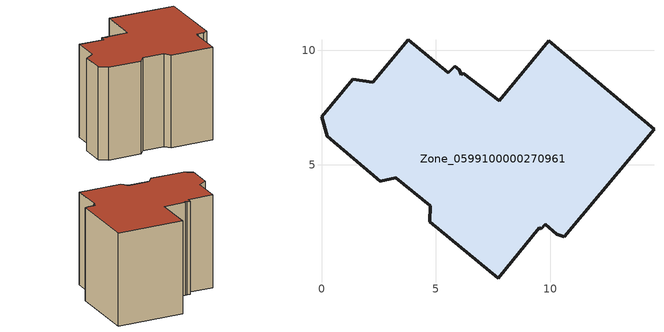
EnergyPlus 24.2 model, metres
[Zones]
Zone_0599100000270961
 floor ground (C_G): 9.92,10.42 14.53,6.56 10.61,1.86 10.28,1.98 9.77,2.4 9.61,2.21 9.51,2.25 7.72,0.04 4.72,2.52 4.76,3.21 3.25,4.43 2.57,4.29 0.26,6.24 0,7.09 1.36,8.73 2.24,8.62 3.79,10.47 5.55,9.02 5.83,9.3 6.03,9.15 6.1,8.94 6.2,9.01 7.76,7.8 z0
 wall outside (C_F): 14.53,6.56 9.92,10.42 7.76,7.8 6.2,9.01 6.1,8.94 6.03,9.15 5.83,9.3 5.55,9.02 3.79,10.47 2.24,8.62 1.36,8.73 0,7.09 0.26,6.24 2.57,4.29 3.25,4.43 4.76,3.21 4.72,2.52 7.72,0.04 9.51,2.25 9.61,2.21 9.77,2.4 10.28,1.98 10.61,1.86 14.53,6.56 z0:8.37
 roof outside (C_R): 10.61,1.86 14.53,6.56 9.92,10.42 7.76,7.8 6.2,9.01 6.1,8.94 6.03,9.15 5.83,9.3 5.55,9.02 3.79,10.47 2.24,8.62 1.36,8.73 0,7.09 0.26,6.24 2.57,4.29 3.25,4.43 4.76,3.21 4.72,2.52 7.72,0.04 9.51,2.25 9.61,2.21 9.77,2.4 10.28,1.98 z8.37
[BUILDING]
Pand.0599100000270961: North Axis=0; Terrain=City; Loads Convergence Tolerance Value=0.04; Temperature Convergence Tolerance Value=0.4; Solar Distribution=FullExterior; Maximum Number of Warmup Days=25; Minimum Number of Warmup Days=1
[Site:Location]
Rotterdam.The.Hague.AP_ZH_NLD Design_Conditions: Latitude=51.96; Longitude=4.45; Time Zone=1; Elevation=-4.5
[SITE:GROUNDTEMPERATURE:BUILDINGSURFACE]
18, 18, 18, 18, 18, 18, 18, 18, 18, 18, 18, 18
[MATERIAL] Thermal Absorptance=0.9; Solar Absorptance=0.7; Visible Absorptance=0.7
Name | Roughness | Thickness | Conductivity | Density | Specific Heat
G.TC.1946 | MediumSmooth | 0.15 | 1 | 540 | 1210
F.TC.1946 | Rough | 0.3 | 0.857143 | 1920 | 840
R.TC.1946 | MediumRough | 0.2 | 0.909091 | 1500 | 1000
[CONSTRUCTION]
C_G: G.TC.1946
C_F: F.TC.1946
C_R: R.TC.1946
[ZONE]
Zone_0599100000270961: Type=1; Multiplier=1; Ceiling Height=Autocalculate; Volume=Autocalculate; Floor Area=autocalculate; Part of Total Floor Area=Yes
[ZONEINFILTRATION:DESIGNFLOWRATE]
Infil_Zone_0599100000270961: Zone or ZoneList or Space or SpaceList=Zone_0599100000270961; Schedule=AlwaysOn; Design Flow Rate Calculation Method=Flow/Area; Flow Rate per Floor Area=0.003; Constant Term Coefficient=1; Temperature Term Coefficient=0; Velocity Term Coefficient=0; Velocity Squared Term Coefficient=0
[HVACTEMPLATE:ZONE:IDEALLOADSAIRSYSTEM]
Zone_0599100000270961: Maximum Heating Supply Air Temperature=50; Minimum Cooling Supply Air Temperature=13; Maximum Heating Supply Air Humidity Ratio=0.0156; Minimum Cooling Supply Air Humidity Ratio=0.0077; Heating Limit=NoLimit; Cooling Limit=NoLimit; Dehumidification Control Type=ConstantSensibleHeatRatio; Cooling Sensible Heat Ratio=0.7; Dehumidification Setpoint=60; Humidification Control Type=None; Humidification Setpoint=30; Outdoor Air Method=None; Outdoor Air Flow Rate per Person=0.00944; Outdoor Air Flow Rate per Zone Floor Area=0; Outdoor Air Flow Rate per Zone=0; Demand Controlled Ventilation Type=None; Outdoor Air Economizer Type=NoEconomizer; Heat Recovery Type=None; Sensible Heat Recovery Effectiveness=0.7; Latent Heat Recovery Effectiveness=0.65
[ZONECONTROL:THERMOSTAT]
ThermostatControl_Zone_0599100000270961: Zone or ZoneList=Zone_0599100000270961; Control Type Schedule=DualSetpointControlType; Control 1=Thermostat_Zone_0599100000270961; Temperature Difference Between Cutout And Setpoint=0
[THERMOSTATSETPOINT:DUALSETPOINT]
Thermostat_Zone_0599100000270961: Heating Setpoint Temperature Schedule=HeatingSetpoint_Zone_0599100000270961; Cooling Setpoint Temperature Schedule=CoolingSetpoint_Zone_0599100000270961
[SCHEDULE:COMPACT]
HeatingSetpoint_Zone_0599100000270961: Through: 12/31, For: AllDays, Until: 24:00, 21
CoolingSetpoint_Zone_0599100000270961: Through: 12/31, For: AllDays, Until: 24:00, 24
DualSetpointControlType: Through: 12/31, For: AllDays, Until: 24:00, 4
AlwaysOn: Through: 12/31, For: AllDays, Until: 24:00, 1
